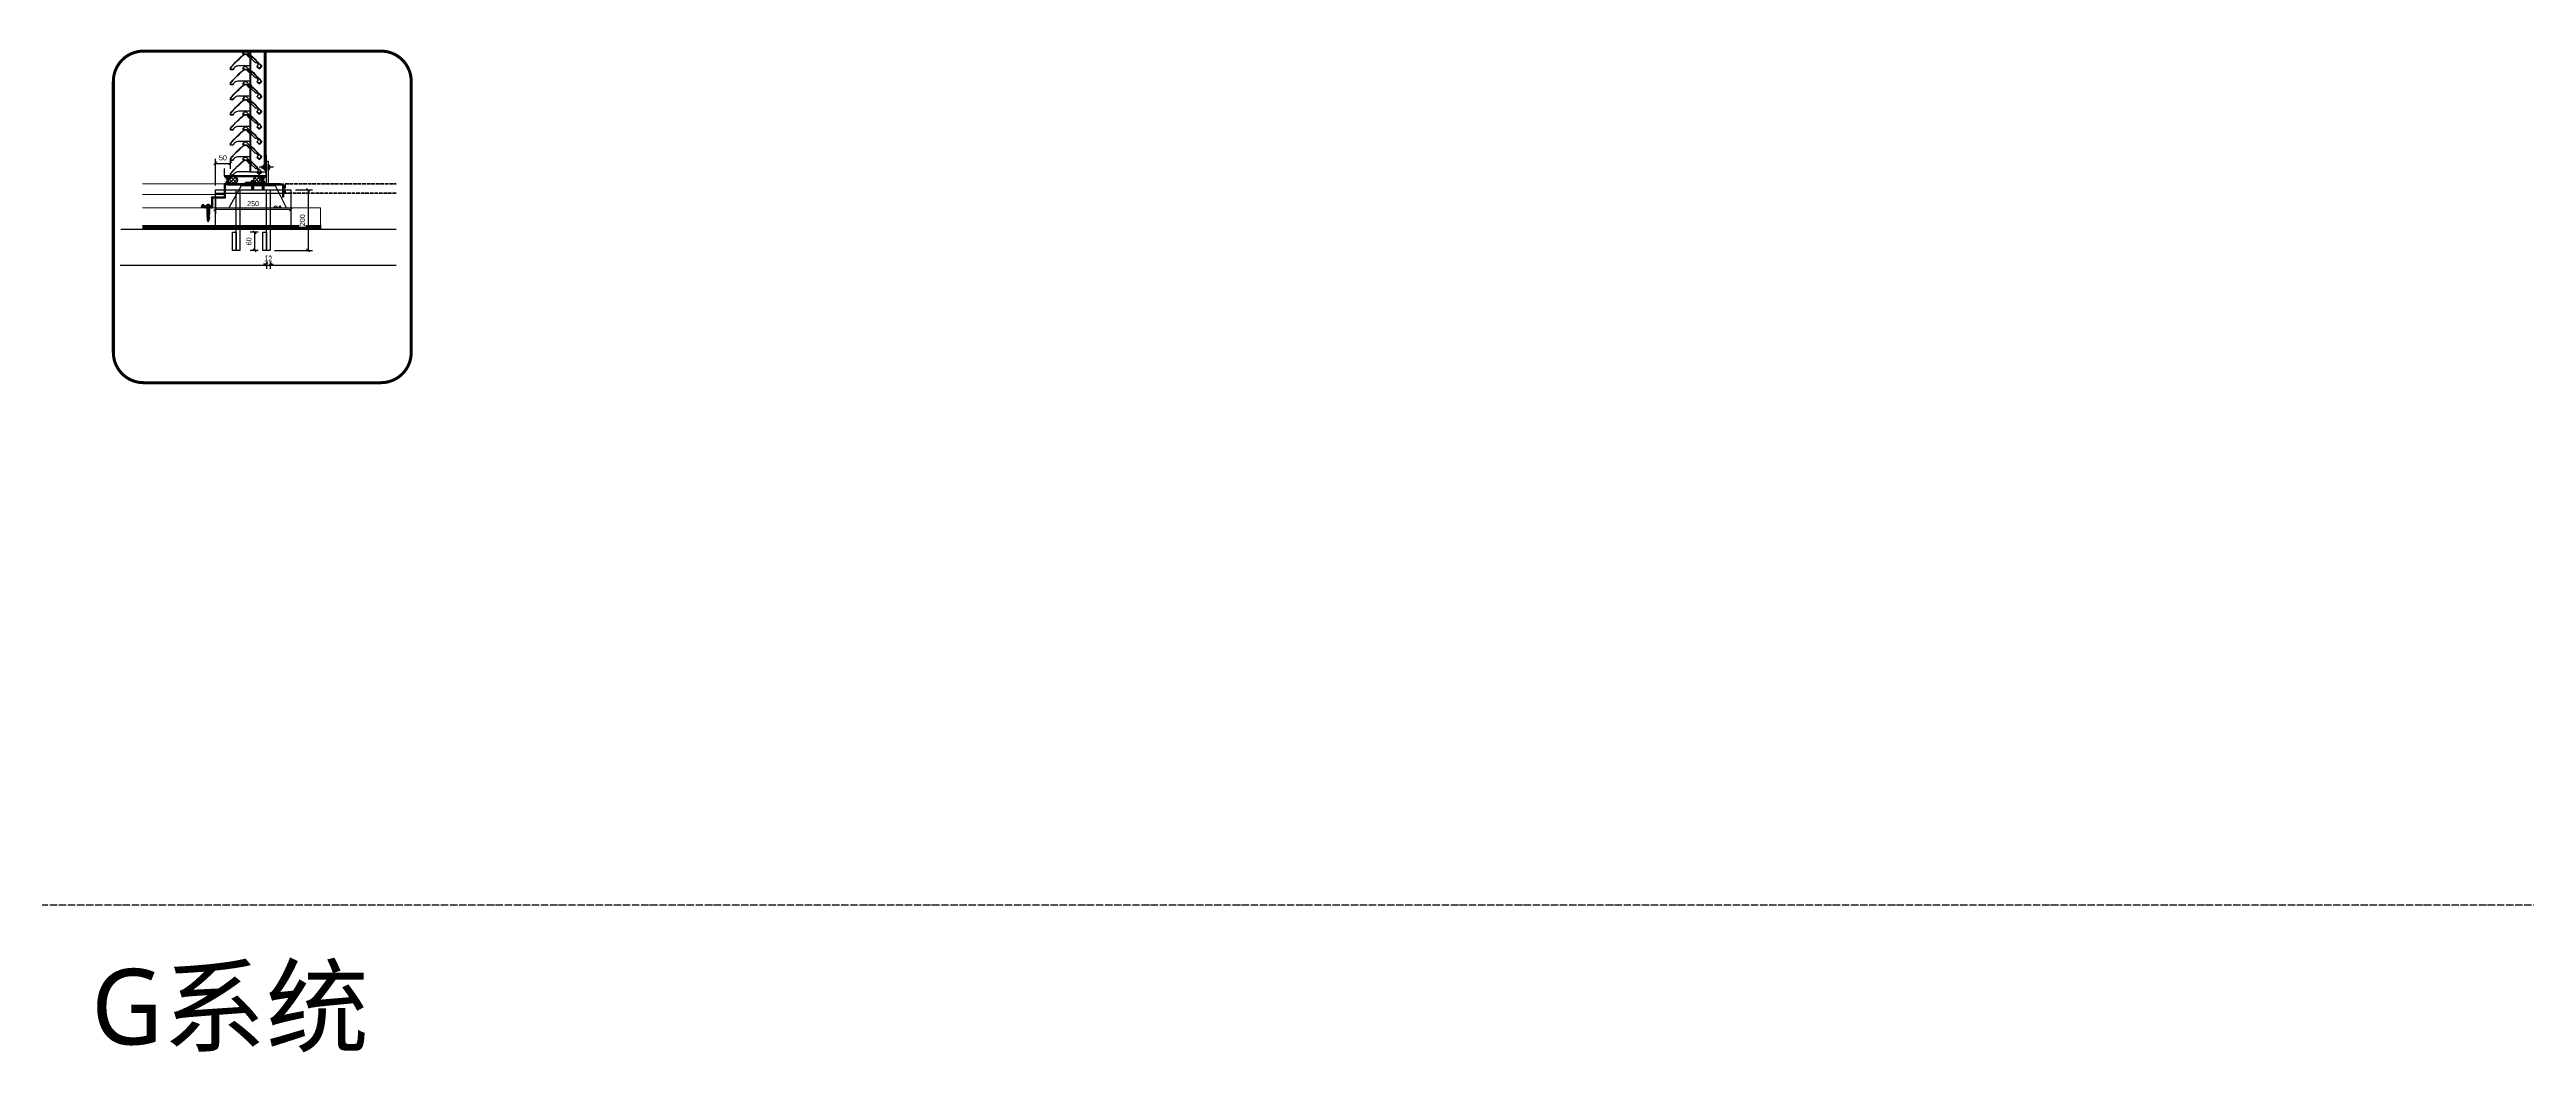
# Model space of a CAD drawing. Header units: millimetres. Extents: x 0 to 119933, y -45162 to 41221.
# Drawn here: x 46082 to 54277, y -488 to 2827 of the extents above; entities that cross this region are included whole.
import ezdxf

# ---------------------------------------------------------------- set-up
doc = ezdxf.new("R2010")
doc.units = ezdxf.units.MM
for name, pattern in [('ACAD_ISO02W100', [15, 12, -3]), ('ACAD_ISO04W100', [30, 24, -3, 0, -3]), ('CENTER', [2, 1.25, -0.25, 0.25, -0.25]), ('CENTER2', [28.575, 19.05, -3.175, 3.175, -3.175]), ('DASHED2', [9.525, 6.35, -3.175]), ('HIDDEN', [0.375, 0.25, -0.125]), ('HIDDENX2', [0.75, 0.5, -0.25]), ('LT-SOLID', [0])]:
    doc.linetypes.add(name, pattern=pattern)
doc.layers.get('DEFPOINTS').update_dxf_attribs({"color": 166})
for name, color, linetype in [('0BJECT', 7, 'Continuous'), ('5', 7, 'LT-SOLID'), ('A-Waterproof', 4, 'Continuous'), ('CEN', 3, 'ACAD_ISO04W100'), ('CW', 4, 'Continuous'), ('F-Insul', 8, 'Continuous'), ('F-Misc', 8, 'Continuous'), ('F-steel', 3, 'Continuous'), ('F_CNTR', 1, 'ACAD_ISO04W100'), ('F_CONC', 7, 'Continuous'), ('F_DASH', 8, 'ACAD_ISO02W100'), ('F_STEL', 3, 'Continuous'), ('GASK', 8, 'Continuous'), ('LOUVRE', 4, 'LT-SOLID'), ('POCHET', 8, 'Continuous'), ('TEXT', 7, 'Continuous'), ('中心线', 1, 'CENTER2'), ('虚线', 8, 'HIDDEN'), ('螺栓钉类', 241, 'Continuous')]:
    doc.layers.add(name, color=color, linetype=linetype)
for name, color, linetype, lineweight in [('1', 3, 'Continuous', 15), ('_EDO-CONCRETE-VIEW', 54, 'Continuous', 18), ('RFR-WATERPROOFING-HATCH', 250, 'Continuous', 5), ('RFR-WATERPROOFING-JOINT BACKING', 250, 'Continuous', 5), ('RFR-WATERPROOFING-SILICONE', 250, 'Continuous', 5)]:
    doc.layers.add(name, color=color, linetype=linetype, lineweight=lineweight)
doc.styles.add('Arial', font='arial.ttf')
doc.styles.get("Standard").update_dxf_attribs({"font": 'arial.ttf'})
doc.dimstyles.new('10x of Arup4', dxfattribs={"dimscale": 10, "dimtxt": 1.7, "dimasz": 1, "dimexe": 1.5, "dimexo": 1.5, "dimgap": 1, "dimtad": 1, "dimdec": 1, "dimdsep": 46, "dimtxsty": 'Arial', "dimblk": 'OBLIQUE', "dimcen": 0, "dimclrd": 1, "dimclre": 1, "dimclrt": 7, "dimadec": 0, "dimazin": 0, "dimtfac": 1, "dimtdec": 1, "dimtix": 1, "dimtofl": 0, "dimtmove": 2, "dimatfit": 3, "dimfxl": 5, "dimtfill": 1, "dimtolj": 1, "dimtzin": 0, "dimlwd": -1, "dimlwe": -1, "dimarcsym": 0})

# ---------------------------------------------------------------- blocks, each defined once
blk = doc.blocks.new('2ulsh-blade')
at = {"layer": 'LOUVRE', "linetype": 'LT-SOLID'}
for p, q in [((-36.1, 1.6), (10.7, 47.6)), ((-36.1, -0.1), (-36.1, 1.6)), ((-29.1, 4.4), (-21, 12.5)), ((-23.5, -1.3), (-29.1, 4.4)), ((-19.1, 10.6), (-21, 12.5)), ((-3.9, 25.8), (-19.1, 10.6)), ((-5.8, 27.7), (-2, 31.5)), ((-5.8, 27.7), (-3.9, 25.8)), ((10.7, 47.6), (18.3, 47.5)), ((18.1, 43), (22.4, 39.4)), ((18.3, 47.5), (24.4, 41.4)), ((24.4, 41.4), (22.4, 39.4)), ((-31.6, -9.4), (-39.4, -1.6)), ((-36.1, -4.9), (-36.1, -0.1)), ((-28.8, -4.9), (-36.1, -4.9)), ((-23.5, -1.3), (-31.6, -9.4)), ((-24.8, -0.9), (-28.8, -4.9))]:
    blk.add_line(p, q, dxfattribs=at)
at = {"layer": 'LOUVRE', "color": 3}
for p, q in [((9, 39.5), (3.6, 33.6)), ((9.4, 38.5), (4.3, 32.9)), ((8.8, 36.3), (5.1, 32.2)), ((8.1, 37), (8.8, 36.3)), ((18.4, 39.5), (9, 39.5)), ((18, 38.5), (9.4, 38.5)), ((53.5, -8.2), (52.8, -8.9)), ((52.8, -8.9), (56.6, -12.4)), ((53.5, -8.2), (57, -11.4)), ((56.6, -12.4), (64, -12.4)), ((57, -11.4), (63, -11.4)), ((63, -11.4), (63, -6)), ((64, -12.4), (64, -5.6))]:
    blk.add_line(p, q, dxfattribs=at)
at = {"layer": 'LOUVRE'}
blk.add_lwpolyline([(18, 38.5), (9.4, 38.5), (8.1, 37), (9.3, 35.9), (3, 29), (0, 29), (0, 0), (37.2, 0, -0.188699), (50.1, -5), (57, -11.4), (63, -11.4), (63, -6)], format="xyb", dxfattribs=at)
at = {"layer": 'LOUVRE', "linetype": 'LT-SOLID'}
blk.add_arc((266.3, -259.6), 400, 132.12781, 139.83761, dxfattribs=at)
at = {"layer": 'LOUVRE', "color": 3}
for centre, radius, start, end in [((4.3, 32.9), 1, 138, 228), ((4.3, 32.9), 1, 228, 318), ((-239.9, -267.3), 400, 40.78274, 49.85743), ((-239.9, -267.3), 401, 40.7296, 49.90966)]:
    blk.add_arc(centre, radius, start, end, dxfattribs=at)
at = {"layer": 'LOUVRE'}
blk.add_arc((-239.9, -267.3), 400, 40.78274, 49.85743, dxfattribs=at)
blk = doc.blocks.new('*U294')
at = {"layer": 'GASK'}
blk.add_lwpolyline([(0, -2), (0, 0), (-24.6, 0), (-24.6, -2)], close=True, dxfattribs=at)
for points in [[(0, -2), (-24.6, 0)], [(-24.6, -2), (0, 0)]]:
    blk.add_lwpolyline(points, dxfattribs=at)
blk = doc.blocks.new('塑料胀栓1')
for p, q in [((6.8, 12), (11.3, 14.6)), ((11.2, 9.4), (6.8, 12)), ((11.7, 15.8), (11.7, 14.8)), ((11.7, 12.7), (11.7, 11.3)), ((11.7, 8.1), (11.7, 9.4))]:
    blk.add_line(p, q)
at = {"layer": '0BJECT'}
for p, q in [((42.6, 12.7), (11.7, 12.7)), ((42.6, 11.3), (11.7, 11.3)), ((19.1, 15.9), (17.1, 15.9)), ((19.1, 8.1), (17.1, 8.1)), ((26.5, 15.9), (24.5, 15.9)), ((26.5, 8), (24.5, 8)), ((48, 16), (31.9, 16)), ((48, 8), (31.9, 8)), ((42.6, 12.7), (42.6, 11.3)), ((48, 16), (48, 8))]:
    blk.add_line(p, q, dxfattribs=at)
for centre, start, end in [((14.4, 17.8), 215.66343, 325.25084), ((14.4, 6.2), 34.74916, 144.33657), ((21.8, 17.8), 215.66343, 325.25084), ((21.8, 6.1), 34.74916, 144.33657), ((29.2, 17.9), 215.66343, 325.25084), ((29.2, 6.1), 34.74916, 144.33657)]:
    blk.add_arc(centre, 3.31, start, end, dxfattribs=at)
at = {"layer": '1', "color": 2, "linetype": 'Continuous'}
for p, q in [((11.3, 14.6), (8.9, 10.5)), ((9, 10.4), (8.9, 10.5)), ((11.6, 14.8), (9, 10.4)), ((9.2, 10.4), (9, 10.4)), ((11.7, 14.8), (9.2, 10.4)), ((9.4, 10.5), (9.2, 10.4)), ((11.8, 14.6), (9.4, 10.5)), ((14.2, 14.6), (11.2, 9.4)), ((11.4, 9.3), (11.2, 9.4)), ((11.6, 14.8), (11.3, 14.6)), ((14.6, 14.8), (11.4, 9.3)), ((11.5, 9.3), (11.4, 9.3)), ((14.7, 14.8), (11.5, 9.3)), ((11.8, 9.4), (11.5, 9.3)), ((11.7, 14.8), (11.6, 14.8)), ((11.6, 14.6), (11.6, 14.6)), ((11.8, 14.6), (11.7, 14.8)), ((14.8, 14.6), (11.8, 9.4)), ((14.2, 14.6), (11.8, 14.6)), ((14.4, 9.4), (11.8, 9.4)), ((14.6, 14.8), (14.2, 14.6)), ((17.2, 14.6), (14.3, 9.6)), ((17.6, 14.8), (14.4, 9.3)), ((14.6, 9.3), (14.4, 9.4)), ((17.7, 14.8), (14.5, 9.3)), ((14.7, 14.8), (14.6, 14.8)), ((17.2, 14.6), (14.6, 14.6)), ((14.7, 9.3), (14.6, 9.3)), ((14.8, 14.6), (14.7, 14.8)), ((15, 9.4), (14.7, 9.3)), ((17.8, 14.6), (14.8, 9.4)), ((17.4, 9.4), (14.8, 9.4)), ((17.6, 14.8), (17.2, 14.6)), ((20.4, 14.6), (17.4, 9.4)), ((17.6, 9.3), (17.4, 9.4)), ((17.7, 14.8), (17.6, 14.8)), ((20.8, 14.8), (17.6, 9.3)), ((17.7, 9.3), (17.6, 9.3)), ((17.8, 14.6), (17.7, 14.8)), ((20.9, 14.8), (17.7, 9.3)), ((18, 9.4), (17.7, 9.3)), ((20.4, 14.6), (17.8, 14.6)), ((21, 14.6), (18, 9.4)), ((20.6, 9.4), (18, 9.4)), ((20.8, 14.8), (20.4, 14.6)), ((23.6, 14.6), (20.6, 9.4)), ((20.8, 9.3), (20.6, 9.4)), ((24, 14.8), (20.8, 9.3)), ((20.9, 14.8), (20.8, 14.8)), ((20.9, 9.3), (20.8, 9.3)), ((24.1, 14.8), (20.9, 9.3)), ((21, 14.6), (20.9, 14.8)), ((21.2, 9.4), (20.9, 9.3)), ((23.6, 14.6), (21, 14.6)), ((24.2, 14.6), (21.2, 9.4)), ((23.8, 9.4), (21.2, 9.4)), ((24, 14.8), (23.6, 14.6)), ((26.8, 14.6), (23.8, 9.4)), ((24, 9.3), (23.8, 9.4)), ((24.1, 14.8), (24, 14.8)), ((27.2, 14.8), (24, 9.3)), ((24.1, 9.3), (24, 9.3)), ((24.2, 14.6), (24.1, 14.8)), ((27.3, 14.8), (24.1, 9.3)), ((24.4, 9.4), (24.1, 9.3)), ((26.8, 14.6), (24.2, 14.6)), ((27.4, 14.6), (24.4, 9.4)), ((27, 9.4), (24.4, 9.4)), ((27.2, 14.8), (26.8, 14.6)), ((28.3, 11.7), (27, 9.4)), ((27.2, 9.3), (27, 9.4)), ((30, 14.6), (27.1, 9.6)), ((27.3, 14.8), (27.2, 14.8)), ((30.4, 14.8), (27.2, 9.3)), ((27.3, 9.3), (27.2, 9.3)), ((27.4, 14.6), (27.3, 14.8)), ((30.5, 14.8), (27.3, 9.3)), ((27.6, 9.4), (27.3, 9.3)), ((30, 14.6), (27.4, 14.6)), ((30.6, 14.6), (27.6, 9.4)), ((30.2, 9.4), (27.6, 9.4)), ((32.3, 14.6), (29.4, 9.6)), ((32.6, 14.8), (29.5, 9.3)), ((32.7, 14.8), (29.6, 9.3)), ((32.3, 14.6), (29.7, 14.6)), ((32.9, 14.6), (29.9, 9.4)), ((32.5, 9.4), (29.9, 9.4)), ((30.4, 14.8), (30, 14.6)), ((30.4, 9.3), (30.2, 9.4)), ((30.5, 14.8), (30.4, 14.8)), ((30.5, 9.3), (30.4, 9.3)), ((30.6, 14.6), (30.5, 14.8)), ((30.8, 9.4), (30.5, 9.3)), ((32.6, 14.8), (32.3, 14.6)), ((35.5, 14.6), (32.5, 9.4)), ((32.7, 9.3), (32.5, 9.4)), ((32.7, 14.8), (32.6, 14.8)), ((35.8, 14.8), (32.7, 9.3)), ((32.9, 14.6), (32.7, 14.8)), ((32.8, 9.3), (32.7, 9.3)), ((35.9, 14.8), (32.8, 9.3)), ((33.1, 9.4), (32.8, 9.3)), ((35.5, 14.6), (32.9, 14.6)), ((36.1, 14.6), (33.1, 9.4)), ((35.7, 9.4), (33.1, 9.4)), ((35.8, 14.8), (35.5, 14.6)), ((38.7, 14.6), (35.7, 9.4)), ((35.9, 9.3), (35.7, 9.4)), ((35.9, 14.8), (35.8, 14.8)), ((39, 14.8), (35.9, 9.3)), ((36.1, 14.6), (35.9, 14.8)), ((36, 9.3), (35.9, 9.3)), ((39.1, 14.8), (36, 9.3)), ((36.3, 9.4), (36, 9.3)), ((38.7, 14.6), (36.1, 14.6)), ((39.3, 14.6), (36.3, 9.4)), ((38.9, 9.4), (36.3, 9.4)), ((39, 14.8), (38.7, 14.6)), ((41.9, 14.6), (38.9, 9.4)), ((39.1, 9.3), (38.9, 9.4)), ((39.1, 14.8), (39, 14.8)), ((42.2, 14.8), (39.1, 9.3)), ((39.3, 14.6), (39.1, 14.8)), ((39.2, 9.3), (39.1, 9.3)), ((42.3, 14.8), (39.2, 9.3)), ((39.5, 9.4), (39.2, 9.3)), ((41.9, 14.6), (39.3, 14.6)), ((42.5, 14.6), (39.5, 9.4)), ((42.1, 9.4), (39.5, 9.4)), ((42.2, 14.8), (41.9, 14.6)), ((43.4, 11.7), (42.1, 9.4)), ((42.3, 9.3), (42.1, 9.4)), ((42.3, 14.8), (42.2, 14.8)), ((45.1, 14.6), (42.2, 9.6)), ((45.4, 14.8), (42.3, 9.3)), ((42.5, 14.6), (42.3, 14.8)), ((42.4, 9.3), (42.3, 9.3)), ((45.5, 14.8), (42.4, 9.3)), ((42.7, 9.4), (42.4, 9.3)), ((45.1, 14.6), (42.5, 14.6)), ((45.7, 14.6), (42.7, 9.4)), ((45.3, 9.4), (42.7, 9.4)), ((45.4, 14.8), (45.1, 14.6)), ((48.3, 14.6), (45.3, 9.4)), ((45.5, 9.3), (45.3, 9.4)), ((45.5, 14.8), (45.4, 14.8)), ((45.7, 14.6), (45.5, 14.8)), ((48.6, 14.8), (45.5, 9.3)), ((45.6, 9.3), (45.5, 9.3)), ((48.7, 14.8), (45.6, 9.3)), ((45.9, 9.4), (45.6, 9.3)), ((48.3, 14.6), (45.7, 14.6)), ((48.9, 14.6), (45.9, 9.4)), ((48.5, 9.4), (45.9, 9.4)), ((48.6, 14.8), (48.3, 14.6)), ((51.5, 14.6), (48.5, 9.4)), ((48.7, 9.3), (48.5, 9.4)), ((48.7, 14.8), (48.6, 14.8)), ((48.9, 14.6), (48.7, 14.8)), ((51.8, 14.8), (48.7, 9.3)), ((48.8, 9.3), (48.7, 9.3)), ((51.9, 14.8), (48.8, 9.3)), ((49.1, 9.4), (48.8, 9.3)), ((51.5, 14.6), (48.9, 14.6)), ((52.1, 14.6), (49.1, 9.4)), ((51.7, 9.4), (49.1, 9.4)), ((51.8, 14.8), (51.5, 14.6)), ((54.7, 14.6), (51.7, 9.4)), ((51.9, 9.3), (51.7, 9.4)), ((51.9, 14.8), (51.8, 14.8)), ((52.1, 14.6), (51.9, 14.8)), ((55, 14.8), (51.9, 9.3)), ((52, 9.3), (51.9, 9.3)), ((55.1, 14.8), (52, 9.3)), ((52.3, 9.4), (52, 9.3)), ((54.7, 14.6), (52.1, 14.6)), ((55.3, 14.6), (52.3, 9.4)), ((54.9, 9.4), (52.3, 9.4)), ((55, 14.8), (54.7, 14.6)), ((56.2, 11.7), (54.9, 9.4)), ((55.1, 9.3), (54.9, 9.4)), ((55.1, 14.8), (55, 14.8)), ((55.3, 14.6), (55.1, 14.8)), ((56.5, 11.9), (55.1, 9.3)), ((55.2, 9.3), (55.1, 9.3)), ((56.6, 11.9), (55.2, 9.3)), ((55.5, 9.4), (55.2, 9.3)), ((56.8, 14.6), (55.3, 14.6)), ((56.7, 11.7), (55.5, 9.4)), ((56.8, 9.4), (55.5, 9.4)), ((56.5, 11.9), (56.2, 11.7)), ((56.6, 11.9), (56.5, 11.9)), ((56.7, 11.7), (56.6, 11.9)), ((56.9, 14.7), (56.9, 9.3))]:
    blk.add_line(p, q, dxfattribs=at)
at = {"layer": '1', "linetype": 'Continuous'}
for p, q in [((57, 16.6), (57, 15.5)), ((57, 16.6), (57.4, 16.6)), ((57, 15.5), (57, 8.5)), ((57, 8.5), (57, 7.3)), ((57, 7.3), (57.4, 7.3)), ((59.9, 12.7), (58.7, 12.7)), ((58.7, 12.7), (58.7, 11.2)), ((59.9, 11.2), (58.7, 11.2))]:
    blk.add_line(p, q, dxfattribs=at)
at = {"layer": '1', "color": 2, "linetype": 'Continuous'}
for centre, start, end in [((56.8, 14.8), 270, 0), ((56.8, 9.2), 0, 90)]:
    blk.add_arc(centre, 0.2, start, end, dxfattribs=at)
at = {"layer": '1', "linetype": 'Continuous'}
for centre, radius, start, end in [((56.3, 13.2), 3.64, 352.71358, 72.32148), ((55.9, 11), 4.04, 292.34646, 2.61847)]:
    blk.add_arc(centre, radius, start, end, dxfattribs=at)
at = {"layer": 'CEN'}
blk.add_line((66, 12), (6.8, 12), dxfattribs=at)
blk = doc.blocks.new('*U295')
at = {"layer": 'GASK'}
blk.add_lwpolyline([(0, -2), (0, 0), (-109.9, 0), (-109.9, -2)], close=True, dxfattribs=at)
for points in [[(0, -2), (-109.9, 0)], [(-109.9, -2), (0, 0)]]:
    blk.add_lwpolyline(points, dxfattribs=at)
blk = doc.blocks.new('*U292')
at = {"layer": '中心线', "color": 1, "linetype": 'CENTER', "ltscale": 2.357948}
blk.add_line((0, 25.9), (0, -5), dxfattribs=at)
at = {"layer": '虚线', "linetype": 'HIDDEN', "ltscale": 0.5}
for p, q in [((-1.9, 0), (-1.9, 25)), ((1.9, 0), (1.9, 25))]:
    blk.add_line(p, q, dxfattribs=at)
at = {"layer": '螺栓钉类', "color": 241, "linetype": 'Continuous'}
for p, q in [((-2.4, 25), (-3, 24.4)), ((3, 24.4), (-3, 24.4)), ((-3, 0), (-3, 24.4)), ((2.4, 25), (-2.4, 25)), ((-0.9, -1), (0.5, 0)), ((0.2, -1), (1.7, 0)), ((2.4, 25), (3, 24.4)), ((3, 0), (3, 24.4))]:
    blk.add_line(p, q, dxfattribs=at)
blk.add_lwpolyline([(4.4, 0), (4.4, -1), (-4.4, -1), (-4.4, 0)], close=True, dxfattribs=at)
blk.add_lwpolyline([(-4.8, -1), (4.8, -1), (4.8, -2.3, -0.207256), (0.7, -4.7), (0.7, -3.4), (-0.7, -3.4), (-0.7, -4.7, -0.207256), (-4.8, -2.3)], format="xyb", close=True, dxfattribs=at)
blk = doc.blocks.new('*U293')
at = {"layer": '中心线', "color": 1, "linetype": 'CENTER', "ltscale": 2.357948}
blk.add_line((0, 25.9), (0, -5), dxfattribs=at)
at = {"layer": '虚线', "linetype": 'HIDDEN', "ltscale": 0.5}
for p, q in [((-1.9, 0), (-1.9, 25)), ((1.9, 0), (1.9, 25))]:
    blk.add_line(p, q, dxfattribs=at)
at = {"layer": '螺栓钉类', "color": 241, "linetype": 'Continuous'}
for p, q in [((-2.4, 25), (-3, 24.4)), ((3, 24.4), (-3, 24.4)), ((-3, 0), (-3, 24.4)), ((2.4, 25), (-2.4, 25)), ((-0.9, -1), (0.5, 0)), ((0.2, -1), (1.7, 0)), ((2.4, 25), (3, 24.4)), ((3, 0), (3, 24.4))]:
    blk.add_line(p, q, dxfattribs=at)
blk.add_lwpolyline([(4.4, 0), (4.4, -1), (-4.4, -1), (-4.4, 0)], close=True, dxfattribs=at)
blk.add_lwpolyline([(-4.8, -1), (4.8, -1), (4.8, -2.3, -0.207256), (0.7, -4.7), (0.7, -3.4), (-0.7, -3.4), (-0.7, -4.7, -0.207256), (-4.8, -2.3)], format="xyb", close=True, dxfattribs=at)
blk = doc.blocks.new('_OBLIQUE')
at = {"color": 0, "linetype": 'ByBlock'}
blk.add_line((-0.5, -0.5), (0.5, 0.5), dxfattribs=at)
blk = doc.blocks.new('*D167')
at = {"color": 1, "linetype": 'Continuous', "transparency": 16777216}
for p, q in [((-125, -27), (-125, -78.8)), ((-125, -63.8), (125, -63.8)), ((125, -27), (125, -78.8))]:
    blk.add_line(p, q, dxfattribs=at)
at = {"layer": 'DEFPOINTS', "color": 0, "transparency": 16777216}
for p in [(-125, -12, 0), (125, -12, 0), (125, -63.8)]:
    blk.add_point(p, dxfattribs=at)
at = {"color": 1, "transparency": 16777216, "xscale": 10, "yscale": 10, "zscale": 10, "rotation": 180}
blk.add_blockref('_OBLIQUE', (-125, -63.8), dxfattribs=at)
at = {"color": 1, "transparency": 16777216, "xscale": 10, "yscale": 10, "zscale": 10}
blk.add_blockref('_OBLIQUE', (125, -63.8), dxfattribs=at)
at = {"color": 7, "transparency": 16777216, "insert": (0, -45.1), "char_height": 17, "attachment_point": 5, "style": 'Arial', "bg_fill": 3, "box_fill_scale": 1.1, "bg_fill_color": 256, "bg_fill_true_color": 13158600, "bg_fill_transparency": 0}
blk.add_mtext('\\A1;250', dxfattribs=at)
blk = doc.blocks.new('*D168')
at = {"color": 1, "linetype": 'Continuous', "transparency": 16777216}
for p, q in [((140, 0), (197, 0)), ((182, 0), (182, -200)), ((71, -200), (197, -200))]:
    blk.add_line(p, q, dxfattribs=at)
at = {"layer": 'DEFPOINTS', "color": 0, "transparency": 16777216}
for p in [(125, 0, 0), (56, -200, 0), (182, -200)]:
    blk.add_point(p, dxfattribs=at)
at = {"color": 1, "transparency": 16777216, "xscale": 10, "yscale": 10, "zscale": 10}
for p, rotation in [((182, 0), 90), ((182, -200), 270)]:
    blk.add_blockref('_OBLIQUE', p, dxfattribs=dict(at, rotation=rotation))
at = {"color": 7, "transparency": 16777216, "insert": (163.3, -100), "char_height": 17, "attachment_point": 5, "rotation": 90, "style": 'Arial', "bg_fill": 3, "box_fill_scale": 1.1, "bg_fill_color": 256, "bg_fill_true_color": 13158600, "bg_fill_transparency": 0}
blk.add_mtext('\\A1;200', dxfattribs=at)
blk = doc.blocks.new('*D169')
at = {"color": 1, "linetype": 'Continuous', "transparency": 16777216}
for p, q in [((17, -140), (-10.3, -140)), ((4.7, -140), (4.7, -200)), ((17, -200), (-10.3, -200))]:
    blk.add_line(p, q, dxfattribs=at)
at = {"color": 1, "transparency": 16777216, "xscale": 10, "yscale": 10, "zscale": 10}
for p, rotation in [((4.7, -140), 90), ((4.7, -200), 270)]:
    blk.add_blockref('_OBLIQUE', p, dxfattribs=dict(at, rotation=rotation))
at = {"color": 7, "transparency": 16777216, "insert": (-13.9, -170), "char_height": 17, "attachment_point": 5, "rotation": 90, "style": 'Arial', "bg_fill": 3, "box_fill_scale": 1.1, "bg_fill_color": 256, "bg_fill_true_color": 13158600, "bg_fill_transparency": 0}
blk.add_mtext('\\A1;60', dxfattribs=at)
at = {"layer": 'DEFPOINTS', "color": 0, "transparency": 16777216}
for p in [(32, -140, 0), (4.7, -200), (32, -200, 0)]:
    blk.add_point(p, dxfattribs=at)
blk = doc.blocks.new('*D170')
at = {"color": 1, "linetype": 'Continuous', "transparency": 16777216}
for p, q in [((44, -245.6), (34, -245.6)), ((44, -215), (44, -260.6)), ((56, -215), (56, -260.6)), ((56, -245.6), (66, -245.6))]:
    blk.add_line(p, q, dxfattribs=at)
at = {"color": 1, "transparency": 16777216, "xscale": 10, "yscale": 10, "zscale": 10}
blk.add_blockref('_OBLIQUE', (44, -245.6), dxfattribs=at)
at = {"color": 1, "transparency": 16777216, "xscale": 10, "yscale": 10, "zscale": 10, "rotation": 180}
blk.add_blockref('_OBLIQUE', (56, -245.6), dxfattribs=at)
at = {"color": 7, "transparency": 16777216, "insert": (50, -227.1), "char_height": 17, "attachment_point": 5, "style": 'Arial', "bg_fill": 3, "box_fill_scale": 1.1, "bg_fill_color": 256, "bg_fill_true_color": 13158600, "bg_fill_transparency": 0}
blk.add_mtext('\\A1;12', dxfattribs=at)
at = {"layer": 'DEFPOINTS', "color": 0, "transparency": 16777216}
for p in [(44, -200, 0), (56, -200, 0), (56, -245.6)]:
    blk.add_point(p, dxfattribs=at)
blk = doc.blocks.new('*U276')
at = {"layer": 'RFR-WATERPROOFING-HATCH'}
h = blk.add_hatch(dxfattribs=at)
h.set_pattern_fill('DOTS', color=256, scale=0.4, style=0)
edge = h.paths.add_edge_path()
edge.add_arc((-13, 1.8), 13.1, 313.02062, 351.96306, ccw=False)
edge.add_line((-4, -7.8), (0.7, -7.8))
edge.add_arc((0.9, -7.4), 0.417, 170.06579, 242.49184, ccw=False)
edge.add_arc((6.7, -8.4), 6.24, 134.91788, 170.06579, ccw=False)
edge.add_arc((2.5, -4.3), 0.417, 62.49184, 134.91788, ccw=False)
edge.add_line((2.7, -3.9), (0, 0))
at = {"layer": 'RFR-WATERPROOFING-JOINT BACKING'}
h = blk.add_hatch(dxfattribs=at)
h.set_pattern_fill('ANSI37', color=256, scale=0.4, style=0)
edge = h.paths.add_edge_path()
edge.add_arc((2.7, -7), 2.01, -19.16292, 9.09232, ccw=False)
edge.add_arc((4.5, -7.7), 0.0995, 270, 340.83708, ccw=False)
edge.add_line((4.5, -7.8), (0.7, -7.8))
edge.add_arc((0.9, -7.4), 0.417, 170.06579, 242.49184, ccw=False)
edge.add_arc((6.7, -8.4), 6.24, 134.91788, 170.06579, ccw=False)
edge.add_arc((2.5, -4.3), 0.417, 62.49184, 134.91788, ccw=False)
edge.add_line((2.7, -3.9), (4.7, -6.7))
edge.add_arc((4.6, -6.7), 0.0995, 9.09232, 34.98368, ccw=False)
at = {"color": 0, "linetype": 'ByBlock', "lineweight": -2}
for points in [[(0, 0, -0.171573), (-4, -7.8), (0.7, -7.8, -0.326976), (0.5, -7.3, -0.154575), (2.3, -4, -0.326976), (2.7, -3.9)], [(4.7, -6.7, -0.123915), (4.6, -7.7, -0.319319), (4.5, -7.8), (0.7, -7.8, -0.326976), (0.5, -7.3, -0.154575), (2.3, -4, -0.326976), (2.7, -3.9), (4.7, -6.7, -0.113455)]]:
    blk.add_lwpolyline(points, format="xyb", close=True, dxfattribs=at)
blk = doc.blocks.new('*D401')
at = {"color": 1, "linetype": 'Continuous', "transparency": 16777216}
for p, q in [((46630.8, 2378), (46630.8, 2465.7)), ((46680.8, 2432.4), (46680.8, 2465.7)), ((46630.8, 2450.7), (46680.8, 2450.7))]:
    blk.add_line(p, q, dxfattribs=at)
at = {"layer": 'DEFPOINTS', "color": 0, "transparency": 16777216}
for p in [(46680.8, 2417.4, 0), (46630.8, 2363, 0)]:
    blk.add_point(p, dxfattribs=at)
at = {"color": 1, "transparency": 16777216, "xscale": 10, "yscale": 10, "zscale": 10, "rotation": 180}
blk.add_blockref('_OBLIQUE', (46630.8, 2450.7), dxfattribs=at)
at = {"color": 1, "transparency": 16777216, "xscale": 10, "yscale": 10, "zscale": 10}
blk.add_blockref('_OBLIQUE', (46680.8, 2450.7), dxfattribs=at)
at = {"color": 7, "transparency": 16777216, "insert": (46655.8, 2469.4), "char_height": 17, "attachment_point": 5, "style": 'Arial', "bg_fill": 3, "box_fill_scale": 1.1, "bg_fill_color": 256, "bg_fill_true_color": 13158600, "bg_fill_transparency": 0}
blk.add_mtext('\\A1;50', dxfattribs=at)
at = {"layer": 'DEFPOINTS', "color": 0, "transparency": 16777216}
blk.add_point((46680.8, 2450.7), dxfattribs=at)
blk = doc.blocks.new('A$C29073de8')
for points in [[(-125, 0), (125, 0), (125, -12), (-125, -12)], [(-56, 0), (-44, 0), (-44, -200), (-56, -200)], [(44, 0), (56, 0), (56, -200), (44, -200)], [(-68, -140), (-56, -140), (-56, -200), (-68, -200)], [(32, -140), (44, -140), (44, -200), (32, -200)]]:
    blk.add_lwpolyline(points, close=True)
dim = blk.add_linear_dim(base=(125, -63.79, -0.03), p1=(-125, -12), p2=(125, -12), dimstyle='10x of Arup4', override={"dimarcsym": 1})
dim.commit()
dim.dimension.update_dxf_attribs({"geometry": '*D167', "text_midpoint": (0, -45.11, -0.03)})
dim = blk.add_linear_dim(base=(181.96, -200, -0.03), p1=(125, 0), p2=(56, -200), angle=90, dimstyle='10x of Arup4', override={"dimarcsym": 1})
dim.commit()
dim.dimension.update_dxf_attribs({"geometry": '*D168', "text_midpoint": (163.29, -100, -0.03)})
dim = blk.add_linear_dim(base=(4.75, -200, -0.03), p1=(32, -140), p2=(32, -200), angle=90, dimstyle='10x of Arup4', override={"dimarcsym": 1})
dim.commit()
dim.dimension.update_dxf_attribs({"geometry": '*D169', "text_midpoint": (-13.93, -170, -0.03)})
dim = blk.add_linear_dim(base=(56, -245.59, -0.03), p1=(44, -200), p2=(56, -200), dimstyle='10x of Arup4', override={"dimarcsym": 1})
dim.commit()
dim.dimension.update_dxf_attribs({"geometry": '*D170', "text_midpoint": (50, -227.05, -0.03)})
blk = doc.blocks.new('A$C7297671b')
at = {"layer": 'F_CONC', "color": 5}
blk.add_line((797.2, -360, 0), (-89.6, -360, 0), dxfattribs=at)
at = {"layer": 'F_CONC', "color": 5, "elevation": -0.9}
blk.add_lwpolyline([(-87.4, -240), (225, -240), (225, -110), (475, -110), (475, -240), (799.4, -240)], dxfattribs=at)
at = {"layer": 'F_STEL'}
blk.add_blockref('A$C29073de8', (350, -110, -0.9), dxfattribs=at)

msp = doc.modelspace()

# ---------------------------------------------------------------- hatches: boundary and pattern name
h = msp.add_hatch()
h.set_pattern_fill('ANSI31', color=1, scale=16.666667, angle=-90, style=0)
h.set_pattern_definition([(225, (44338.7657, 2462.1139), (-1.4731391, 1.4731391), [])])
edge = h.paths.add_edge_path()
edge.add_ellipse((46689.13, 2395.47), major_axis=(14.52, 0), ratio=0.8606991, start_angle=90, end_angle=270, ccw=False)
edge.add_line((46689.13, 2407.97), (46660.8, 2407.97))
edge.add_arc((46656.13, 2395.47), 13.34, -69.552276, 69.552276, ccw=False)
edge.add_line((46660.8, 2382.97), (46689.13, 2382.97))
h = msp.add_hatch()
h.set_pattern_fill('ANSI37', color=1, scale=66.666667, angle=-90, style=0)
h.set_pattern_definition([(225, (44338.766, 2462.114), (-5.892557, 5.892557), []), (135, (44338.766, 2462.114), (5.892557, 5.892557), [])])
edge = h.paths.add_edge_path()
edge.add_ellipse((46689.13, 2395.47), major_axis=(14.52, 0), ratio=0.8606991, start_angle=0, end_angle=360)
h = msp.add_hatch()
h.set_pattern_fill('ANSI37', color=1, scale=66.666667, angle=-90, style=0)
h.set_pattern_definition([(315, (48364.485, 2462.114), (5.892557, 5.892557), []), (45, (48364.485, 2462.114), (-5.892557, 5.892557), [])])
edge = h.paths.add_edge_path()
edge.add_ellipse((46769.94, 2395.47), major_axis=(-14.52, 0), ratio=0.8606991, start_angle=0, end_angle=360, ccw=False)
h = msp.add_hatch()
h.set_pattern_fill('ANSI31', color=1, scale=16.666667, angle=-90, style=0)
h.set_pattern_definition([(315, (48364.4846, 2462.1139), (1.473139, 1.473139), [])])
edge = h.paths.add_edge_path()
edge.add_ellipse((46769.94, 2395.47), major_axis=(-14.52, 0), ratio=0.8606991, start_angle=90, end_angle=270)
edge.add_line((46769.94, 2407.97), (46798.27, 2407.97))
edge.add_arc((46802.93, 2395.47), 13.34, 470.447724, 609.552276)
edge.add_line((46798.27, 2382.97), (46769.94, 2382.97))
at = {"layer": 'F-Insul', "ltscale": 250}
h = msp.add_hatch(dxfattribs=at)
h.set_pattern_fill('ANSI37', color=256, scale=10, angle=360, style=0)
h.set_pattern_definition([(135, (95307.8171, 56290.9233), (0.883883476, 0.883883476), []), (45, (95307.8171, 56290.9233), (0.883883476, -0.883883476), [])])
edge = h.paths.add_edge_path()
edge.add_line((46595.88, 2306.87), (46587.4, 2313.88))
edge.add_arc((46513.92, 2347.77), 80.92, -27.093083, -24.763888, ccw=False)
edge.add_line((46585.96, 2310.92), (46595.88, 2306.87))
edge = h.paths.add_edge_path()
edge.add_line((46595.94, 2305.49), (46595.88, 2306.87))
edge.add_line((46595.88, 2306.87), (46585.96, 2310.92))
edge.add_arc((46619.77, 2294.46), 37.6, -205.957592, -196.741564)
edge.add_line((46583.76, 2305.29), (46595.94, 2305.49))

# ---------------------------------------------------------------- linework, layer by layer
at = {"color": 1, "linetype": 'HIDDENX2'}
msp.add_line((46792.73, 2820.55, 0), (46792.73, 2445.66, 0), dxfattribs=at)
at = {"color": 1}
for centre, start, end in [((46656.13, 2395.47, 0), 290.447724, 69.552276), ((46802.93, 2395.47, 0), 110.447724, 249.552276)]:
    msp.add_arc(centre, 13.34, start, end, dxfattribs=at)
msp.add_ellipse((46689.13, 2395.47, 0), major_axis=(14.52, 0), ratio=0.8606991, dxfattribs=at)
at = {"color": 1, "extrusion": (0, 0, -1)}
msp.add_ellipse((46769.94, 2395.47, 0), major_axis=(-14.52, 0), ratio=0.8606991, dxfattribs=at)
at = {"layer": '5', "color": 7, "linetype": 'CENTER2'}
msp.add_line((46823.34, 2437.93, 0), (46774.62, 2437.93, 0), dxfattribs=at)
at = {"layer": '5'}
for p, q in [((46785.02, 2440.93, 0), (46784.52, 2440.43, 0)), ((46788.45, 2440.43, 0), (46784.52, 2440.43, 0)), ((46784.52, 2435.43, 0), (46784.52, 2440.43, 0)), ((46785.02, 2434.93, 0), (46784.52, 2435.43, 0)), ((46788.45, 2435.43, 0), (46784.52, 2435.43, 0)), ((46788.45, 2440.93, 0), (46785.02, 2440.93, 0)), ((46785.02, 2434.93, 0), (46785.02, 2440.93, 0)), ((46788.45, 2434.93, 0), (46785.02, 2434.93, 0)), ((46788.45, 2433.77, 0), (46788.45, 2442.09, 0)), ((46791.93, 2443.43, 0), (46788.8, 2443.43, 0)), ((46791.93, 2440.74, 0), (46788.8, 2440.74, 0)), ((46791.93, 2435.12, 0), (46788.8, 2435.12, 0)), ((46791.93, 2432.43, 0), (46788.8, 2432.43, 0)), ((46792.27, 2445.41, 0), (46794.27, 2445.41, 0)), ((46792.27, 2433.77, 0), (46792.27, 2442.09, 0)), ((46792.27, 2430.45, 0), (46794.27, 2430.45, 0)), ((46794.27, 2447.47, 0), (46796.27, 2447.47, 0)), ((46794.27, 2428.39, 0), (46796.27, 2428.39, 0)), ((46807.87, 2443.43, 0), (46811, 2443.43, 0)), ((46807.87, 2440.74, 0), (46811, 2440.74, 0)), ((46807.87, 2435.12, 0), (46811, 2435.12, 0)), ((46807.87, 2432.43, 0), (46811, 2432.43, 0)), ((46811.35, 2433.77, 0), (46811.35, 2442.09, 0))]:
    msp.add_line(p, q, dxfattribs=at)
at = {"layer": '5', "color": 7, "linetype": 'LT-SOLID'}
for p, q in [((46792.27, 2430.45, 0), (46792.27, 2445.41, 0)), ((46794.27, 2428.39, 0), (46794.27, 2447.47, 0)), ((46794.27, 2445.41, 0), (46794.27, 2430.45, 0)), ((46796.27, 2447.47, 0), (46796.27, 2428.39, 0)), ((46805.87, 2428.39, 0), (46805.87, 2447.47, 0)), ((46807.87, 2447.47, 0), (46805.87, 2447.47, 0)), ((46807.87, 2428.39, 0), (46805.87, 2428.39, 0)), ((46807.87, 2428.39, 0), (46807.87, 2447.47, 0))]:
    msp.add_line(p, q, dxfattribs=at)
at = {"layer": '5'}
for centre, radius, start, end in [((46791.23, 2442.09, 0), 2.78, 151.042059, 208.957948), ((46800.03, 2437.93, 0), 11.57, 165.933383, 194.066617), ((46791.23, 2433.77, 0), 2.78, 151.042052, 208.957941), ((46789.5, 2442.09, 0), 2.78, 331.042052, 28.957941), ((46780.7, 2437.93, 0), 11.57, 345.933383, 14.066617), ((46789.5, 2433.77, 0), 2.78, 331.042059, 28.957948), ((46808.57, 2442.09, 0), 2.78, 331.042052, 28.957941), ((46799.77, 2437.93, 0), 11.57, 345.933383, 14.066617), ((46808.57, 2433.77, 0), 2.78, 331.042059, 28.957948)]:
    msp.add_arc(centre, radius, start, end, dxfattribs=at)
at = {"layer": '_EDO-CONCRETE-VIEW'}
for points in [[(46389.52, 2347.96), (46659.87, 2347.96), (46659.87, 2382.96), (46389.52, 2382.96)], [(46389.52, 2304.32), (46979.06, 2304.32), (46979.06, 2244.97), (46389.52, 2244.97)]]:
    msp.add_lwpolyline(points, dxfattribs=at)
at = {"layer": 'A-Waterproof', "color": 252}
msp.add_line((46980.74, 2232.97, 0), (46389.52, 2232.97, 0), dxfattribs=at)
at = {"layer": 'A-Waterproof', "color": 4, "linetype": 'DASHED2', "ltscale": 100, "const_width": 4, "elevation": 0}
for points in [[(46980.74, 2238.97), (46389.52, 2238.97)], [(46980.74, 2234.97), (46389.52, 2234.97)]]:
    msp.add_lwpolyline(points, dxfattribs=at)
at = {"layer": 'A-Waterproof', "color": 252, "elevation": 0}
for points in [[(46980.74, 2244.97), (46389.52, 2244.97)], [(46980.74, 2240.97), (46389.52, 2240.97)], [(46980.74, 2236.97), (46389.52, 2236.97)]]:
    msp.add_lwpolyline(points, dxfattribs=at)
at = {"layer": 'CW'}
for p, q in [((46588.64, 2315.5, 0), (46587.41, 2313.92, 0)), ((46856.44, 2338.93, 0), (46853.44, 2338.93, 0))]:
    msp.add_line(p, q, dxfattribs=at)
at = {"layer": 'CW', "elevation": -0.27}
for points in [[(46846.28, 2379.97), (46662.87, 2379.96), (46662.87, 2336.17), (46621.47, 2336.17), (46621.47, 2306.32), (46595.55, 2306.32), (46586.8, 2313.13)], [(46846.28, 2382.97), (46659.87, 2382.96), (46659.87, 2339.17), (46618.47, 2339.17), (46618.47, 2309.32), (46596.58, 2309.32), (46588.64, 2315.5)], [(46670.04, 2382.96), (46856.44, 2382.95), (46856.44, 2338.92)], [(46670.04, 2379.96), (46853.44, 2379.95), (46853.44, 2338.92)]]:
    msp.add_lwpolyline(points, dxfattribs=at)
at = {"layer": 'F-Insul', "ltscale": 250}
for centre, radius, start, end in [((46621.92, 2294.96), 39.37, 151.21568, 164.749663), ((46607.11, 2307.59, 0), 7.29, 13.70373, 166.28998)]:
    msp.add_arc(centre, radius, start, end, dxfattribs=at)
at = {"layer": 'F-steel'}
msp.add_lwpolyline([(46865.81, 2304.32), (46829.4, 2376.64), (46716.72, 2376.64), (46675.43, 2304.32)], dxfattribs=at)
at = {"layer": 'F_CNTR'}
msp.add_line((0, 0), (100188.66, 0), dxfattribs=at)
at = {"layer": 'F_CONC', "color": 5, "elevation": 0}
for points in [[(46389.52, 2232.98), (47228.84, 2232.98)], [(47228.84, 2112.98), (46389.52, 2112.98)]]:
    msp.add_lwpolyline(points, dxfattribs=at)
at = {"layer": 'F_DASH', "lineweight": 50}
msp.add_lwpolyline([(47228.84, 2352.96), (46861.64, 2352.96), (46861.64, 2382.96), (47228.84, 2382.96)], dxfattribs=at)
at = {"layer": 'LOUVRE', "linetype": 'LT-SOLID'}
for p, q in [((46744.77, 2820.55, 0), (46744.77, 2422.79, 0)), ((46746.77, 2820.55, 0), (46746.77, 2422.79, 0)), ((46796.27, 2820.55, 0), (46796.27, 2424.57, 0)), ((46798.27, 2820.55, 0), (46798.27, 2424.57, 0)), ((46744.77, 2422.79, 0), (46798.27, 2422.79, 0))]:
    msp.add_line(p, q, dxfattribs=at)
at = {"layer": 'LOUVRE', "color": 6, "elevation": 0}
msp.add_lwpolyline([(46659.87, 2432.97), (46659.87, 2409.57, 0.4142136), (46661.47, 2407.97), (46798.27, 2407.97, 0.4142136), (46799.87, 2409.57), (46799.87, 2477.97), (46798.27, 2477.97), (46798.27, 2410.37, -0.4142136), (46797.47, 2409.57), (46662.27, 2409.57, -0.4142136), (46661.47, 2410.37), (46661.47, 2432.97)], format="xyb", close=True, dxfattribs=at)
at = {"layer": 'RFR-WATERPROOFING-HATCH', "elevation": 0}
msp.add_lwpolyline([(46836.48, 2305.35), (46824.04, 2305.35, -0.79278)], format="xyb", close=True, dxfattribs=at)
at = {"layer": 'TEXT', "color": 3, "elevation": 0}
msp.add_lwpolyline([(46730.87, 2388.97), (46799.87, 2388.97), (46799.87, 2457.97), (46805.87, 2457.97), (46805.87, 2382.97), (46730.87, 2382.97), (46730.87, 2388.97)], dxfattribs=at)

# ---------------------------------------------------------------- block references
at = {"layer": 'F-Misc', "xscale": -1}
msp.add_blockref('*U295', (46719.36, 2379.96, -0.27), dxfattribs=at)
at = {"layer": 'F-Misc'}
msp.add_blockref('*U294', (46620.31, 2306.32), dxfattribs=at)
at = {"layer": 'POCHET', "ltscale": 250, "xscale": -1, "rotation": 270}
msp.add_blockref('塑料胀栓1', (46595.12, 2251.36, 0), dxfattribs=at)
at = {"layer": 'RFR-WATERPROOFING-SILICONE', "xscale": -1}
msp.add_blockref('*U276', (46845.34, 2311.62, 0), dxfattribs=at)
at = {"layer": 'TEXT', "xscale": -1}
for p in [(46744.77, 2773.01, 0), (46744.77, 2723.01, 0), (46744.77, 2673.01, 0), (46744.77, 2623.01, 0), (46744.77, 2573.01, 0), (46744.77, 2523.01, 0), (46744.77, 2473.01, 0), (46744.77, 2423.01, 0)]:
    msp.add_blockref('2ulsh-blade', p, dxfattribs=at)
at = {"layer": '螺栓钉类', "xscale": -1, "rotation": 180}
for name, p in [('*U293', (46753.52, 2388.97, 0)), ('*U292', (46788.52, 2388.97, 0))]:
    msp.add_blockref(name, p, dxfattribs=at)

# ---------------------------------------------------------------- texts
at = {"insert": (46220.02, -211.82), "char_height": 250, "attachment_point": 1}
msp.add_mtext_dynamic_manual_height_columns('{\\fMicrosoft YaHei|b0|i0|c134|p34;G系统}', width=1365.5746, gutter_width=1250, heights=[0], dxfattribs=at)

# ---------------------------------------------------------------- next in the draw order: block references
msp.add_blockref('A$C7297671b', (46405.77, 2472.98, 0.86))

# ---------------------------------------------------------------- next in the draw order: linework, layer by layer
at = {"layer": 'DEFPOINTS', "color": 2, "linetype": 'CENTER', "ltscale": 100, "const_width": 10}
msp.add_lwpolyline([(46393.3, 2822.1), (47178.87, 2822.1, -0.4142136), (47278.87, 2722.1), (47278.87, 1825.91, -0.4142136), (47178.87, 1725.91), (46393.3, 1725.91, -0.4142136), (46293.3, 1825.91), (46293.3, 2722.1, -0.4142136)], format="xyb", close=True, dxfattribs=at)

# ---------------------------------------------------------------- next in the draw order: dimensions: what is measured, and where the dimension line sits
dim = msp.add_linear_dim(base=(46680.77, 2450.72), p1=(46630.77, 2362.98, 0), p2=(46680.77, 2417.39, 0), dimstyle='10x of Arup4', override={"dimarcsym": 1})
dim.commit()
dim.dimension.update_dxf_attribs({"geometry": '*D401', "text_midpoint": (46655.77, 2469.4)})

doc.saveas('drawing.dxf')
